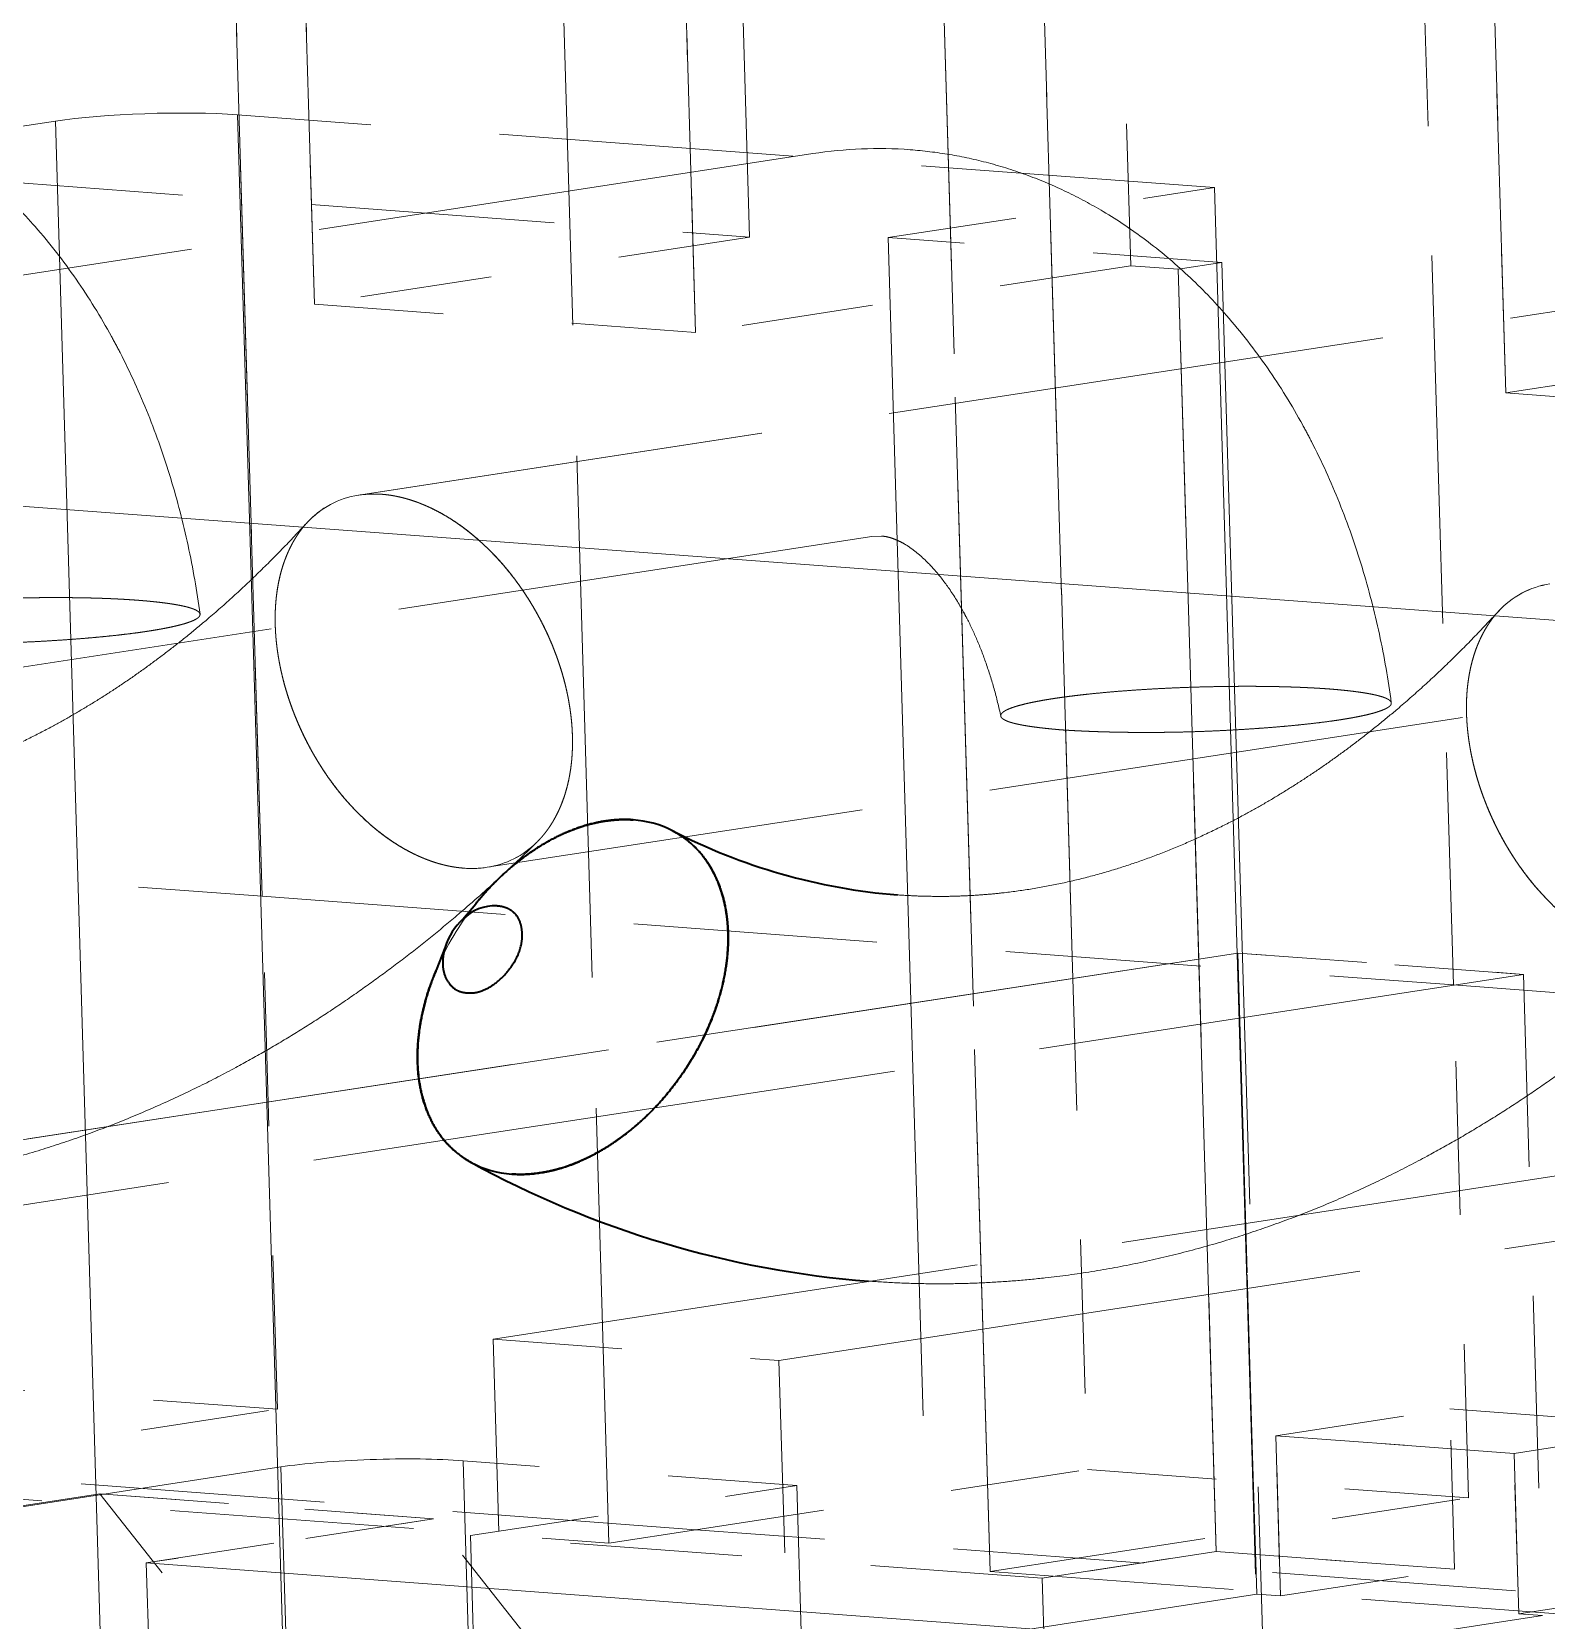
# Model space of a CAD drawing. Extents: x 23 to 417, y 3 to 294.
# Drawn here: x 355.596 to 356.769, y 112.448 to 113.678 of the extents above; entities that cross this region are included whole.
import ezdxf

# ---------------------------------------------------------------- set-up
doc = ezdxf.new("R2010")
doc.units = 0
doc.linetypes.add('DASHED', pattern=[15, 12, -3])
doc.layers.get('0').update_dxf_attribs({"lineweight": 13})

# ---------------------------------------------------------------- blocks, each defined once
blk = doc.blocks.new('BLOCK3535')
at = {"color": 7, "linetype": 'DASHED', "lineweight": 13, "ltscale": 0.038748}
for p, q in [((7.7735, -37.6222), (7.7277, -36.073)), ((7.7735, -37.6222), (7.7277, -36.073)), ((8.3182, -36.1169), (8.3641, -37.6662)), ((8.3182, -36.1169), (8.3641, -37.6662)), ((7.0537, -36.1765), (7.0996, -37.7257)), ((7.0996, -37.7257), (7.0537, -36.1765)), ((7.6902, -37.7697), (7.6443, -36.2205)), ((7.6443, -36.2205), (7.6902, -37.7697)), ((8.8992, -36.3139), (8.9451, -37.8632)), ((8.9451, -37.8632), (8.8992, -36.3139))]:
    blk.add_line(p, q, dxfattribs=at)
at = {"color": 7, "linetype": 'DASHED', "lineweight": 13, "ltscale": 0.047523}
for p, q in [((6.9624, -36.7429), (7.0186, -38.643)), ((7.0186, -38.643), (6.9624, -36.7429)), ((8.2736, -38.7364), (8.2173, -36.8363)), ((8.2173, -36.8363), (8.2736, -38.7364)), ((8.8079, -36.8803), (8.8641, -38.7804)), ((8.8079, -36.8803), (8.8641, -38.7804))]:
    blk.add_line(p, q, dxfattribs=at)
at = {"color": 7, "linetype": 'DASHED', "lineweight": 13, "ltscale": 0.067394}
for p, q in [((7.476, -36.9502), (7.5558, -39.6448)), ((7.476, -36.9502), (7.5558, -39.6448)), ((8.1463, -39.6888), (8.0665, -36.9942)), ((8.0665, -36.9942), (8.1463, -39.6888))]:
    blk.add_line(p, q, dxfattribs=at)
at = {"color": 7, "linetype": 'DASHED', "lineweight": 13, "ltscale": 0.028126}
blk.add_line((6.6983, -37.4422), (5.5863, -37.613), dxfattribs=at)
blk.add_line((6.6983, -37.4422), (5.5863, -37.613), dxfattribs=at)
at = {"color": 7, "linetype": 'DASHED', "lineweight": 13, "ltscale": 0.214853}
for p, q in [((6.6983, -37.4422), (6.9526, -46.0326)), ((6.6983, -37.4422), (6.9526, -46.0326)), ((6.9807, -37.4325), (7.2351, -46.0229)), ((6.9807, -37.4325), (7.2351, -46.0229)), ((8.7484, -46.1356), (8.494, -37.5452)), ((8.7484, -46.1356), (8.494, -37.5452))]:
    blk.add_line(p, q, dxfattribs=at)
at = {"color": 7, "linetype": 'DASHED', "lineweight": 13, "ltscale": 0.037937}
blk.add_line((8.494, -37.5452), (6.9807, -37.4325), dxfattribs=at)
blk.add_line((8.494, -37.5452), (6.9807, -37.4325), dxfattribs=at)
at = {"color": 7, "linetype": 'DASHED', "lineweight": 13, "ltscale": 0.064476}
for p, q in [((7.8718, -37.4926), (5.3227, -37.8842)), ((9.7173, -37.63), (7.1682, -38.0216))]:
    blk.add_line(p, q, dxfattribs=at)
at = {"color": 7, "linetype": 'DASHED', "lineweight": 13, "ltscale": 0.064477}
for p, q in [((7.8718, -37.4926), (5.3227, -37.8842)), ((9.7173, -37.63), (7.1681, -38.0216))]:
    blk.add_line(p, q, dxfattribs=at)
at = {"color": 7, "linetype": 'DASHED', "lineweight": 13, "ltscale": 0.03146}
for p, q in [((6.5186, -37.5288), (7.7735, -37.6222)), ((6.5186, -37.5288), (7.7735, -37.6222)), ((7.0186, -38.643), (8.2736, -38.7364)), ((7.0186, -38.643), (8.2736, -38.7364)), ((8.8641, -38.7804), (10.1191, -38.8739)), ((8.8641, -38.7804), (10.1191, -38.8739)), ((7.6905, -39.6241), (6.4356, -39.5307)), ((7.6905, -39.6241), (6.4356, -39.5307)), ((6.3008, -39.5514), (7.5558, -39.6448)), ((6.3008, -39.5514), (7.5558, -39.6448)), ((9.536, -39.7615), (8.2811, -39.6681)), ((9.536, -39.7615), (8.2811, -39.6681)), ((8.1463, -39.6888), (9.4012, -39.7822)), ((8.1463, -39.6888), (9.4012, -39.7822))]:
    blk.add_line(p, q, dxfattribs=at)
at = {"color": 7, "linetype": 'DASHED', "lineweight": 13, "ltscale": 0.012785}
for p, q in [((7.9886, -37.6228), (8.494, -37.5452)), ((7.9886, -37.6228), (8.494, -37.5452)), ((7.3413, -39.6333), (7.8468, -39.5557)), ((7.3413, -39.6333), (7.8468, -39.5557))]:
    blk.add_line(p, q, dxfattribs=at)
at = {"color": 7, "linetype": 'DASHED', "lineweight": 13, "ltscale": 0.017046}
for p, q in [((7.7735, -37.6222), (7.0996, -37.7257)), ((7.7735, -37.6222), (7.0996, -37.7257)), ((8.3641, -37.6662), (7.6902, -37.7697)), ((8.3641, -37.6662), (7.6902, -37.7697)), ((8.9451, -37.8632), (9.619, -37.7596)), ((9.619, -37.7596), (8.9451, -37.8632))]:
    blk.add_line(p, q, dxfattribs=at)
at = {"color": 7, "linetype": 'DASHED', "lineweight": 13, "ltscale": 0.012954}
for p, q in [((8.5053, -37.6613), (7.9886, -37.6228)), ((8.5053, -37.6613), (7.9886, -37.6228)), ((7.8468, -39.5557), (7.33, -39.5172)), ((7.8468, -39.5557), (7.33, -39.5172)), ((6.7672, -39.5688), (7.284, -39.6072)), ((7.284, -39.6072), (6.7672, -39.5688))]:
    blk.add_line(p, q, dxfattribs=at)
at = {"color": 7, "linetype": 'DASHED', "lineweight": 13, "ltscale": 0.182563}
blk.add_line((8.2047, -44.9222), (7.9886, -37.6228), dxfattribs=at)
blk.add_line((8.2047, -44.9222), (7.9886, -37.6228), dxfattribs=at)
at = {"color": 7, "linetype": 'DASHED', "lineweight": 13, "ltscale": 0.001851}
blk.add_line((8.3641, -37.6662), (8.4379, -37.6717), dxfattribs=at)
blk.add_line((8.3641, -37.6662), (8.4379, -37.6717), dxfattribs=at)
at = {"color": 7, "linetype": 'DASHED', "lineweight": 13, "ltscale": 0.001705}
blk.add_line((8.5053, -37.6613), (8.4379, -37.6717), dxfattribs=at)
blk.add_line((8.5053, -37.6613), (8.4379, -37.6717), dxfattribs=at)
at = {"color": 7, "linetype": 'DASHED', "lineweight": 13, "ltscale": 0.145926}
blk.add_line((8.678, -43.4958), (8.5053, -37.6613), dxfattribs=at)
blk.add_line((8.678, -43.4958), (8.5053, -37.6613), dxfattribs=at)
at = {"color": 7, "linetype": 'DASHED', "lineweight": 13, "ltscale": 0.049677}
for p, q in [((8.4379, -37.6717), (8.4967, -39.6579)), ((8.4967, -39.6579), (8.4379, -37.6717))]:
    blk.add_line(p, q, dxfattribs=at)
at = {"color": 7, "linetype": 'DASHED', "lineweight": 13, "ltscale": 0.014805}
for p, q in [((7.0996, -37.7257), (7.6902, -37.7697)), ((7.0996, -37.7257), (7.6902, -37.7697)), ((9.5356, -37.9071), (8.9451, -37.8632)), ((8.9451, -37.8632), (9.5356, -37.9071)), ((6.4281, -38.599), (7.0186, -38.643)), ((6.4281, -38.599), (7.0186, -38.643)), ((8.2736, -38.7364), (8.8641, -38.7804)), ((8.2736, -38.7364), (8.8641, -38.7804)), ((6.4516, -39.3935), (7.0422, -39.4375)), ((6.4516, -39.3935), (7.0422, -39.4375)), ((8.2971, -39.5309), (8.8877, -39.5749)), ((8.2971, -39.5309), (8.8877, -39.5749)), ((7.6905, -39.6241), (8.2811, -39.6681)), ((7.6905, -39.6241), (8.2811, -39.6681))]:
    blk.add_line(p, q, dxfattribs=at)
at = {"color": 7, "linetype": 'DASHED', "lineweight": 13}
blk.add_line((25.8232, -39.4668), (5.5966, -37.9606), dxfattribs=at)
blk.add_line((25.8232, -39.4668), (5.5966, -37.9606), dxfattribs=at)
at = {"color": 7, "linetype": 'DASHED', "lineweight": 13, "ltscale": 0.06175}
for p, q in [((7.9629, -38.0856), (5.5215, -38.4607)), ((7.9629, -38.0856), (5.5215, -38.4607)), ((9.8084, -38.2231), (7.367, -38.5981)), ((9.8084, -38.2231), (7.367, -38.5981))]:
    blk.add_line(p, q, dxfattribs=at)
at = {"color": 7, "linetype": 'DASHED', "lineweight": 13, "ltscale": 0.000377529}
blk.add_line((7.978, -38.085), (7.9629, -38.0856), dxfattribs=at)
blk.add_line((7.978, -38.085), (7.9629, -38.0856), dxfattribs=at)
at = {"color": 7, "linetype": 'DASHED', "lineweight": 13, "ltscale": 0.019871}
for p, q in [((7.0422, -39.4375), (7.0186, -38.643)), ((7.0422, -39.4375), (7.0186, -38.643)), ((8.2736, -38.7364), (8.2971, -39.5309)), ((8.2736, -38.7364), (8.2971, -39.5309)), ((8.8877, -39.5749), (8.8641, -38.7804)), ((8.8877, -39.5749), (8.8641, -38.7804))]:
    blk.add_line(p, q, dxfattribs=at)
at = {"color": 7, "lineweight": 35, "ltscale": 0.000781024}
blk.add_line((7.3296, -38.6785), (7.3497, -38.6546), dxfattribs=at)
at = {"color": 7, "lineweight": 35, "ltscale": 0.000781025}
blk.add_line((7.3296, -38.6785), (7.3497, -38.6546), dxfattribs=at)
at = {"color": 7, "lineweight": 35, "ltscale": 0.000962317}
blk.add_line((7.3022, -38.7216), (7.2882, -38.7574), dxfattribs=at)
at = {"color": 7, "lineweight": 35, "ltscale": 0.000962318}
blk.add_line((7.3022, -38.7216), (7.2882, -38.7574), dxfattribs=at)
at = {"color": 7, "linetype": 'DASHED', "lineweight": 13, "ltscale": 0.075856}
for p, q in [((5.5309, -39.1917), (8.5299, -38.7309)), ((8.5299, -38.7309), (5.5309, -39.1917)), ((5.9738, -39.2247), (8.9728, -38.7639)), ((5.9738, -39.2247), (8.9728, -38.7639)), ((10.3754, -38.8684), (7.3764, -39.3291)), ((10.3754, -38.8684), (7.3764, -39.3291)), ((7.8193, -39.3621), (10.8183, -38.9013)), ((7.8193, -39.3621), (10.8183, -38.9013)), ((5.5603, -40.1848), (8.5593, -39.724)), ((8.5593, -39.724), (5.5603, -40.1848)), ((9.0022, -39.757), (6.0032, -40.2178)), ((9.0022, -39.757), (6.0032, -40.2178))]:
    blk.add_line(p, q, dxfattribs=at)
at = {"color": 7, "linetype": 'DASHED', "lineweight": 13, "ltscale": 0.024839}
for p, q in [((8.5593, -39.724), (8.5299, -38.7309)), ((8.5299, -38.7309), (8.5593, -39.724)), ((8.9728, -38.7639), (9.0022, -39.757)), ((8.9728, -38.7639), (9.0022, -39.757)), ((7.3764, -39.3291), (7.4058, -40.3222)), ((7.3764, -39.3291), (7.4058, -40.3222)), ((7.8193, -39.3621), (7.8487, -40.3552)), ((7.8193, -39.3621), (7.8487, -40.3552))]:
    blk.add_line(p, q, dxfattribs=at)
at = {"color": 7, "linetype": 'DASHED', "lineweight": 13, "ltscale": 0.011104}
for p, q in [((8.5299, -38.7309), (8.9728, -38.7639)), ((8.9728, -38.7639), (8.5299, -38.7309)), ((7.3764, -39.3291), (7.8193, -39.3621)), ((7.3764, -39.3291), (7.8193, -39.3621))]:
    blk.add_line(p, q, dxfattribs=at)
at = {"color": 7, "linetype": 'DASHED', "lineweight": 13, "ltscale": 0.015342}
for p, q in [((6.4356, -39.5307), (7.0422, -39.4375)), ((6.4356, -39.5307), (7.0422, -39.4375)), ((7.6905, -39.6241), (8.2971, -39.5309)), ((7.6905, -39.6241), (8.2971, -39.5309)), ((8.2811, -39.6681), (8.8877, -39.5749)), ((8.2811, -39.6681), (8.8877, -39.5749))]:
    blk.add_line(p, q, dxfattribs=at)
at = {"color": 7, "linetype": 'DASHED', "lineweight": 13, "ltscale": 0.006819}
for p, q in [((8.5889, -39.4785), (8.8585, -39.4371)), ((8.5889, -39.4785), (8.8585, -39.4371)), ((8.958, -39.506), (9.2276, -39.4646)), ((8.958, -39.506), (9.2276, -39.4646)), ((8.4967, -39.6579), (8.2271, -39.6993)), ((8.2271, -39.6993), (8.4967, -39.6579)), ((8.5962, -39.7268), (8.8658, -39.6854)), ((8.5962, -39.7268), (8.8658, -39.6854)), ((9.2349, -39.7129), (8.9653, -39.7543)), ((8.9653, -39.7543), (9.2349, -39.7129))]:
    blk.add_line(p, q, dxfattribs=at)
at = {"color": 7, "linetype": 'DASHED', "lineweight": 13, "ltscale": 0.009253}
for p, q in [((8.8585, -39.4371), (9.2276, -39.4646)), ((8.8585, -39.4371), (9.2276, -39.4646)), ((8.958, -39.506), (8.5889, -39.4785)), ((8.5889, -39.4785), (8.958, -39.506)), ((8.4967, -39.6579), (8.8658, -39.6854)), ((8.8658, -39.6854), (8.4967, -39.6579))]:
    blk.add_line(p, q, dxfattribs=at)
at = {"color": 7, "linetype": 'DASHED', "lineweight": 13, "ltscale": 0.00621}
for p, q in [((8.8658, -39.6854), (8.8585, -39.4371)), ((8.8658, -39.6854), (8.8585, -39.4371)), ((8.5889, -39.4785), (8.5962, -39.7268)), ((8.5962, -39.7268), (8.5889, -39.4785)), ((8.9653, -39.7543), (8.958, -39.506)), ((8.958, -39.506), (8.9653, -39.7543))]:
    blk.add_line(p, q, dxfattribs=at)
at = {"color": 7, "linetype": 'DASHED', "lineweight": 13, "ltscale": 0.081822}
blk.add_line((7.0476, -39.5269), (3.8127, -40.0239), dxfattribs=at)
blk.add_line((7.0476, -39.5269), (3.8127, -40.0239), dxfattribs=at)
at = {"color": 7, "linetype": 'DASHED', "lineweight": 13, "ltscale": 0.158966}
for p, q in [((7.0476, -39.5269), (7.2358, -45.8828)), ((7.0476, -39.5269), (7.2358, -45.8828)), ((7.33, -39.5172), (7.5182, -45.8731)), ((7.33, -39.5172), (7.5182, -45.8731)), ((7.8468, -39.5557), (8.0349, -45.9116)), ((7.8468, -39.5557), (8.0349, -45.9116)), ((7.5295, -45.9892), (7.3413, -39.6333)), ((7.3413, -39.6333), (7.5295, -45.9892))]:
    blk.add_line(p, q, dxfattribs=at)
at = {"color": 7, "linetype": 'DASHED', "lineweight": 13, "ltscale": 0.070231}
for p, q in [((3.9906, -39.9953), (6.7672, -39.5688)), ((6.7672, -39.5688), (3.9906, -39.9953))]:
    blk.add_line(p, q, dxfattribs=at)
at = {"color": 7, "linetype": 'DASHED', "lineweight": 13, "ltscale": 0.013892}
blk.add_line((7.1119, -40.0047), (6.7672, -39.5688), dxfattribs=at)
blk.add_line((7.1119, -40.0047), (6.7672, -39.5688), dxfattribs=at)
at = {"color": 7, "linetype": 'DASHED', "lineweight": 13, "ltscale": 0.011251}
for p, q in [((7.284, -39.6072), (6.8392, -39.6756)), ((6.8392, -39.6756), (7.284, -39.6072))]:
    blk.add_line(p, q, dxfattribs=at)
at = {"color": 7, "linetype": 'DASHED', "lineweight": 13, "ltscale": 0.006804}
blk.add_line((7.4528, -39.8207), (7.284, -39.6072), dxfattribs=at)
blk.add_line((7.4528, -39.8207), (7.284, -39.6072), dxfattribs=at)
at = {"color": 7, "linetype": 'DASHED', "lineweight": 13, "ltscale": 0.022207}
blk.add_line((8.2271, -39.6993), (7.3413, -39.6333), dxfattribs=at)
blk.add_line((8.2271, -39.6993), (7.3413, -39.6333), dxfattribs=at)
at = {"color": 7, "linetype": 'DASHED', "lineweight": 13, "ltscale": 0.003409}
for p, q in [((7.5558, -39.6448), (7.6905, -39.6241)), ((7.5558, -39.6448), (7.6905, -39.6241)), ((8.2811, -39.6681), (8.1463, -39.6888)), ((8.1463, -39.6888), (8.2811, -39.6681))]:
    blk.add_line(p, q, dxfattribs=at)
at = {"color": 7, "linetype": 'DASHED', "lineweight": 13, "ltscale": 0.445995}
for p, q in [((6.8392, -39.6756), (24.6297, -41.0004)), ((24.6297, -41.0004), (6.8392, -39.6756))]:
    blk.add_line(p, q, dxfattribs=at)
at = {"color": 7, "linetype": 'DASHED', "lineweight": 13, "ltscale": 0.235966}
blk.add_line((7.1185, -49.1101), (6.8392, -39.6756), dxfattribs=at)
blk.add_line((7.1185, -49.1101), (6.8392, -39.6756), dxfattribs=at)
at = {"color": 7, "linetype": 'DASHED', "lineweight": 13, "ltscale": 0.095628}
blk.add_line((8.3403, -43.5228), (8.2271, -39.6993), dxfattribs=at)
blk.add_line((8.3403, -43.5228), (8.2271, -39.6993), dxfattribs=at)
at = {"color": 7, "linetype": 'DASHED', "lineweight": 13, "ltscale": 0.0009253}
for p, q in [((8.5593, -39.724), (8.5962, -39.7268)), ((8.5962, -39.7268), (8.5593, -39.724)), ((8.9653, -39.7543), (9.0022, -39.757)), ((9.0022, -39.757), (8.9653, -39.7543))]:
    blk.add_line(p, q, dxfattribs=at)
at = {"color": 7, "linetype": 'DASHED', "lineweight": 13}
for centre, radius, start, end in [((7.9739, -38.1629), 0.6781, 85.8858, 98.6619), ((7.9739, -38.1629), 0.6781, 85.8858, 98.6619), ((7.1879, -38.1548), 0.1346, 98.4198, 137.9863), ((7.1879, -38.1547), 0.1345, 98.4246, 137.9631), ((7.1919, -38.1803), 0.1604, 85.5945, 98.5006), ((7.1919, -38.1803), 0.1604, 85.5947, 98.497), ((9.0334, -38.2922), 0.1346, 98.4198, 137.9863), ((9.0334, -38.2922), 0.1345, 98.4246, 137.9631), ((7.3467, -38.4618), 0.1378, 278.4789, 314.9584), ((7.3467, -38.4618), 0.1378, 278.4738, 314.9122), ((7.3432, -38.4393), 0.1606, 265.6064, 278.5221), ((7.3432, -38.4393), 0.1606, 265.6062, 278.5254), ((7.6894, -38.9273), 0.4356, 141.2492, 157.0349), ((7.6893, -38.9273), 0.4356, 141.2477, 157.0358)]:
    blk.add_arc(centre, radius, start, end, dxfattribs=at)
at = {"color": 7, "lineweight": 35}
for centre, radius, start, end in [((7.5832, -38.6803), 0.156, 63.38, 86.1794), ((7.5832, -38.6803), 0.156, 63.3824, 86.1794), ((8.0757, -37.7263), 0.9175, 242.5755, 265.437), ((8.0757, -37.7263), 0.9175, 242.5751, 265.437), ((7.3795, -38.7278), 0.07, 87.5192, 135.3247), ((7.3795, -38.7278), 0.07, 87.5192, 135.3247), ((7.3973, -38.7517), 0.0997, 132.7312, 162.4581), ((7.3973, -38.7517), 0.0997, 132.7312, 162.4581), ((8.0771, -37.7205), 1.5234, 241.1411, 265.5217), ((8.0771, -37.7205), 1.5234, 241.1411, 265.5217), ((7.4155, -38.9186), 0.155, 241.934, 266.2576), ((7.4155, -38.9186), 0.155, 241.9338, 266.2575)]:
    blk.add_arc(centre, radius, start, end, dxfattribs=at)
at = {"color": 7, "linetype": 'DASHED', "lineweight": 13}
for centre, major_axis, start_param, end_param in [((6.8459, -37.4532), (-0.1999, -0.0059), 3.969099, 5.539895), ((6.8459, -37.4532), (-0.1999, -0.0059), 3.969099, 5.539895), ((7.1952, -39.5379), (0.1999, 0.0059), 0.827506, 2.398303), ((7.1952, -39.5379), (0.1999, 0.0059), 0.827506, 2.398303)]:
    blk.add_ellipse(centre, major_axis=major_axis, ratio=0.113477, start_param=start_param, end_param=end_param, dxfattribs=at)
for points, degree, knots in [([(6.9224, -38.206), (6.9176, -38.1703), (6.9053, -38.0996), (6.8786, -37.9959), (6.8436, -37.8959), (6.8106, -37.8233), (6.7734, -37.7535), (6.7322, -37.6864), (6.6721, -37.6089), (6.6083, -37.5428), (6.5442, -37.489), (6.4807, -37.4464), (6.4196, -37.4135), (6.3601, -37.3882), (6.2994, -37.3689), (6.2383, -37.3557), (6.1975, -37.3507), (6.1771, -37.3492)], 3, [0, 0, 0, 0, 0.108083, 0.215108, 0.320937, 0.425518, 0.453925, 0.558139, 0.661284, 0.747466, 0.833187, 0.911825, 0.976531, 1.041097, 1.105605, 1.167116, 1.228612, 1.228612, 1.228612, 1.228612]), ([(6.9224, -38.206), (6.9176, -38.1703), (6.9053, -38.0996), (6.8786, -37.9959), (6.8436, -37.8959), (6.8106, -37.8233), (6.7734, -37.7535), (6.7322, -37.6864), (6.6721, -37.6089), (6.6083, -37.5428), (6.5442, -37.489), (6.4807, -37.4464), (6.4196, -37.4135), (6.3601, -37.3882), (6.2994, -37.3689), (6.2383, -37.3557), (6.1975, -37.3507), (6.1771, -37.3492)], 3, [0, 0, 0, 0, 0.108083, 0.215108, 0.320937, 0.425518, 0.453925, 0.558139, 0.661284, 0.747466, 0.833187, 0.911825, 0.976531, 1.041097, 1.105605, 1.167116, 1.228612, 1.228612, 1.228612, 1.228612]), ([(8.7678, -38.3434), (8.7631, -38.3077), (8.7508, -38.237), (8.7241, -38.1333), (8.6891, -38.0333), (8.6561, -37.9607), (8.6189, -37.8909), (8.5777, -37.8238), (8.5176, -37.7464), (8.4538, -37.6803), (8.3897, -37.6264), (8.3262, -37.5838), (8.2651, -37.5509), (8.2056, -37.5256), (8.1449, -37.5064), (8.0838, -37.4931), (8.043, -37.4882), (8.0226, -37.4866)], 3, [0, 0, 0, 0, 0.108083, 0.215108, 0.320937, 0.425518, 0.453925, 0.558139, 0.661284, 0.747466, 0.833187, 0.911825, 0.976531, 1.041097, 1.105605, 1.167116, 1.228612, 1.228612, 1.228612, 1.228612]), ([(8.7678, -38.3434), (8.7631, -38.3077), (8.7508, -38.237), (8.7241, -38.1333), (8.6891, -38.0333), (8.6561, -37.9607), (8.6189, -37.8909), (8.5777, -37.8238), (8.5176, -37.7464), (8.4538, -37.6803), (8.3897, -37.6264), (8.3262, -37.5838), (8.2651, -37.5509), (8.2056, -37.5256), (8.1449, -37.5064), (8.0838, -37.4931), (8.043, -37.4882), (8.0226, -37.4866)], 3, [0, 0, 0, 0, 0.108083, 0.215108, 0.320937, 0.425518, 0.453925, 0.558139, 0.661284, 0.747466, 0.833187, 0.911825, 0.976531, 1.041097, 1.105605, 1.167116, 1.228612, 1.228612, 1.228612, 1.228612]), ([(7.4907, -38.3261), (7.4786, -38.2706), (7.4564, -38.2163), (7.4264, -38.1651), (7.3653, -38.0919), (7.292, -38.0444), (7.2624, -38.0307), (7.2328, -38.0225), (7.2042, -38.0203)], 5, [0, 0, 0, 0, 0, 0, 0.4984688, 0.4984688, 0.4984688, 0.8134123, 0.8134123, 0.8134123, 0.8134123, 0.8134123, 0.8134123]), ([(7.2042, -38.0203), (7.2326, -38.0225), (7.262, -38.0306), (7.2915, -38.0441), (7.3653, -38.0917), (7.4266, -38.1653), (7.4566, -38.2167), (7.4786, -38.2708), (7.4907, -38.3261)], 5, [0, 0, 0, 0, 0, 0, 0.3128628, 0.3128628, 0.3128628, 0.8094735, 0.8094735, 0.8094735, 0.8094735, 0.8094735, 0.8094735]), ([(7.0877, -38.0648), (7.0751, -38.0785), (7.0498, -38.1053), (7.0111, -38.144), (6.9719, -38.1808), (6.9356, -38.2126), (6.9026, -38.2399), (6.873, -38.2632), (6.8433, -38.2854), (6.8135, -38.3065), (6.7836, -38.3265), (6.7536, -38.3454), (6.7236, -38.3632), (6.6913, -38.3812), (6.6555, -38.3997), (6.6162, -38.4182), (6.5758, -38.4353), (6.5355, -38.4505), (6.494, -38.4643), (6.4513, -38.4764), (6.4074, -38.4867), (6.3638, -38.4947), (6.3256, -38.4999), (6.2929, -38.503), (6.2657, -38.5048), (6.2385, -38.5057), (6.2114, -38.5058), (6.1843, -38.5051), (6.1663, -38.504), (6.1573, -38.5033)], 3, [0, 0, 0, 0, 0.055793, 0.110559, 0.164292, 0.216987, 0.25518, 0.292811, 0.329887, 0.366413, 0.402396, 0.437845, 0.472768, 0.507174, 0.548775, 0.593495, 0.637373, 0.680464, 0.722809, 0.768535, 0.81352, 0.857868, 0.901678, 0.929077, 0.956372, 0.983521, 1.010606, 1.037698, 1.064769, 1.064769, 1.064769, 1.064769]), ([(7.0877, -38.0648), (7.0751, -38.0785), (7.0498, -38.1053), (7.0111, -38.144), (6.9719, -38.1808), (6.9356, -38.2126), (6.9026, -38.2399), (6.873, -38.2632), (6.8433, -38.2854), (6.8135, -38.3065), (6.7836, -38.3265), (6.7536, -38.3454), (6.7236, -38.3632), (6.6913, -38.3812), (6.6555, -38.3997), (6.6162, -38.4182), (6.5758, -38.4353), (6.5355, -38.4505), (6.494, -38.4643), (6.4513, -38.4764), (6.4074, -38.4867), (6.3638, -38.4947), (6.3256, -38.4999), (6.2929, -38.503), (6.2657, -38.5048), (6.2385, -38.5057), (6.2114, -38.5058), (6.1843, -38.5051), (6.1663, -38.504), (6.1573, -38.5033)], 3, [0, 0, 0, 0, 0.055793, 0.110559, 0.164292, 0.216987, 0.25518, 0.292811, 0.329887, 0.366413, 0.402396, 0.437845, 0.472768, 0.507174, 0.548775, 0.593495, 0.637373, 0.680464, 0.722809, 0.768535, 0.81352, 0.857868, 0.901678, 0.929077, 0.956372, 0.983521, 1.010606, 1.037698, 1.064769, 1.064769, 1.064769, 1.064769]), ([(7.0478, -38.2931), (7.0395, -38.2552), (7.0358, -38.2176), (7.0371, -38.1812), (7.0464, -38.1336), (7.0661, -38.0939), (7.0726, -38.0832), (7.0799, -38.0734), (7.0879, -38.0646)], 5, [0, 0, 0, 0, 0, 0, 0.340931, 0.340931, 0.340931, 0.4777457, 0.4777457, 0.4777457, 0.4777457, 0.4777457, 0.4777457]), ([(7.0879, -38.0647), (7.0713, -38.0829), (7.0579, -38.1051), (7.0483, -38.1306), (7.0382, -38.1773), (7.0381, -38.2281), (7.0398, -38.2496), (7.043, -38.2713), (7.0478, -38.2931)], 5, [0, 0, 0, 0, 0, 0, 0.279246, 0.279246, 0.279246, 0.475259, 0.475259, 0.475259, 0.475259, 0.475259, 0.475259]), ([(8.1629, -38.3641), (8.1599, -38.3498), (8.1531, -38.3222), (8.1407, -38.2827), (8.1267, -38.2464), (8.1144, -38.22), (8.1002, -38.1934), (8.0845, -38.1677), (8.0635, -38.1404), (8.0446, -38.1206), (8.0289, -38.1073), (8.0159, -38.0984), (8.0056, -38.0928), (7.9974, -38.0893), (7.9903, -38.087), (7.9839, -38.0856), (7.9799, -38.0851), (7.978, -38.085)], 3, [0, 0, 0, 0, 0.0437103, 0.0852094, 0.124171, 0.1602813, 0.1726549, 0.2146268, 0.2504246, 0.2756991, 0.2965469, 0.3121968, 0.3227525, 0.3315748, 0.3390157, 0.3452501, 0.3510523, 0.3510523, 0.3510523, 0.3510523]), ([(8.1629, -38.3641), (8.1599, -38.3498), (8.1531, -38.3222), (8.1407, -38.2827), (8.1267, -38.2464), (8.1144, -38.22), (8.1002, -38.1934), (8.0845, -38.1677), (8.0635, -38.1404), (8.0446, -38.1206), (8.0289, -38.1073), (8.0159, -38.0984), (8.0056, -38.0928), (7.9974, -38.0893), (7.9903, -38.087), (7.9839, -38.0856), (7.9799, -38.0851), (7.978, -38.085)], 3, [0, 0, 0, 0, 0.0437103, 0.0852094, 0.124171, 0.1602813, 0.1726549, 0.2146268, 0.2504246, 0.2756991, 0.2965469, 0.3121968, 0.3227525, 0.3315748, 0.3390157, 0.3452501, 0.3510523, 0.3510523, 0.3510523, 0.3510523]), ([(6.3174, -38.2266), (6.3166, -38.2229), (6.3203, -38.219), (6.3284, -38.215), (6.3696, -38.2018), (6.4488, -38.1912), (6.5143, -38.1855), (6.6204, -38.1802), (6.7239, -38.18), (6.7606, -38.1806), (6.795, -38.1821), (6.8254, -38.1844)], 5, [0, 0, 0, 0, 0, 0, 0.233655, 0.233655, 0.233655, 0.812289, 0.812289, 0.812289, 1.14413, 1.14413, 1.14413, 1.14413, 1.14413, 1.14413]), ([(6.3174, -38.2266), (6.3166, -38.2229), (6.3203, -38.219), (6.3284, -38.215), (6.3696, -38.2018), (6.4488, -38.1912), (6.5143, -38.1855), (6.6204, -38.1802), (6.7239, -38.18), (6.7606, -38.1806), (6.795, -38.1821), (6.8254, -38.1844)], 5, [0, 0, 0, 0, 0, 0, 0.233655, 0.233655, 0.233655, 0.812289, 0.812289, 0.812289, 1.14413, 1.14413, 1.14413, 1.14413, 1.14413, 1.14413]), ([(6.8254, -38.1844), (6.8527, -38.1865), (6.8767, -38.1892), (6.8968, -38.1924), (6.914, -38.1973), (6.9208, -38.2028), (6.9217, -38.2039), (6.9222, -38.2049), (6.9224, -38.206)], 5, [0, 0, 0, 0, 0, 0, 0.2965096, 0.2965096, 0.2965096, 0.3641329, 0.3641329, 0.3641329, 0.3641329, 0.3641329, 0.3641329]), ([(6.8254, -38.1844), (6.8527, -38.1865), (6.8767, -38.1892), (6.8968, -38.1924), (6.914, -38.1973), (6.9208, -38.2028), (6.9217, -38.2039), (6.9222, -38.2049), (6.9224, -38.206)], 5, [0, 0, 0, 0, 0, 0, 0.2965096, 0.2965096, 0.2965096, 0.3641329, 0.3641329, 0.3641329, 0.3641329, 0.3641329, 0.3641329]), ([(6.9224, -38.206), (6.9228, -38.2097), (6.919, -38.2136), (6.9104, -38.2175), (6.8746, -38.2284), (6.8118, -38.2377), (6.7631, -38.2425), (6.6628, -38.2501), (6.5562, -38.2526), (6.5024, -38.2523), (6.4539, -38.2505), (6.4124, -38.2478)], 5, [0, 0, 0, 0, 0, 0, 0.23131, 0.23131, 0.23131, 0.683573, 0.683573, 0.683573, 1.136202, 1.136202, 1.136202, 1.136202, 1.136202, 1.136202]), ([(6.9224, -38.206), (6.9228, -38.2097), (6.919, -38.2136), (6.9104, -38.2175), (6.8746, -38.2284), (6.8118, -38.2377), (6.7631, -38.2425), (6.6628, -38.2501), (6.5562, -38.2526), (6.5024, -38.2523), (6.4539, -38.2505), (6.4124, -38.2478)], 5, [0, 0, 0, 0, 0, 0, 0.23131, 0.23131, 0.23131, 0.683573, 0.683573, 0.683573, 1.136202, 1.136202, 1.136202, 1.136202, 1.136202, 1.136202]), ([(8.9332, -38.2022), (8.9206, -38.2159), (8.8953, -38.2428), (8.8566, -38.2815), (8.8173, -38.3182), (8.7811, -38.35), (8.7481, -38.3773), (8.7185, -38.4006), (8.6888, -38.4228), (8.659, -38.4439), (8.6291, -38.4639), (8.5991, -38.4828), (8.5691, -38.5007), (8.5368, -38.5187), (8.501, -38.5371), (8.4617, -38.5556), (8.4213, -38.5728), (8.381, -38.588), (8.3394, -38.6017), (8.2968, -38.6138), (8.2529, -38.6241), (8.2092, -38.6321), (8.1711, -38.6373), (8.1384, -38.6405), (8.1111, -38.6422), (8.084, -38.6432), (8.0569, -38.6432), (8.0298, -38.6425), (8.0118, -38.6414), (8.0028, -38.6408)], 3, [0, 0, 0, 0, 0.055793, 0.110559, 0.164292, 0.216987, 0.25518, 0.292811, 0.329887, 0.366413, 0.402396, 0.437845, 0.472768, 0.507174, 0.548775, 0.593495, 0.637373, 0.680464, 0.722809, 0.768535, 0.81352, 0.857868, 0.901678, 0.929077, 0.956372, 0.983521, 1.010606, 1.037698, 1.064769, 1.064769, 1.064769, 1.064769]), ([(8.9332, -38.2022), (8.9206, -38.2159), (8.8953, -38.2428), (8.8566, -38.2815), (8.8173, -38.3182), (8.7811, -38.35), (8.7481, -38.3773), (8.7185, -38.4006), (8.6888, -38.4228), (8.659, -38.4439), (8.6291, -38.4639), (8.5991, -38.4828), (8.5691, -38.5007), (8.5368, -38.5187), (8.501, -38.5371), (8.4617, -38.5556), (8.4213, -38.5728), (8.381, -38.588), (8.3394, -38.6017), (8.2968, -38.6138), (8.2529, -38.6241), (8.2092, -38.6321), (8.1711, -38.6373), (8.1384, -38.6405), (8.1111, -38.6422), (8.084, -38.6432), (8.0569, -38.6432), (8.0298, -38.6425), (8.0118, -38.6414), (8.0028, -38.6408)], 3, [0, 0, 0, 0, 0.055793, 0.110559, 0.164292, 0.216987, 0.25518, 0.292811, 0.329887, 0.366413, 0.402396, 0.437845, 0.472768, 0.507174, 0.548775, 0.593495, 0.637373, 0.680464, 0.722809, 0.768535, 0.81352, 0.857868, 0.901678, 0.929077, 0.956372, 0.983521, 1.010606, 1.037698, 1.064769, 1.064769, 1.064769, 1.064769]), ([(8.9334, -38.2021), (8.9168, -38.2203), (8.9034, -38.2426), (8.8938, -38.268), (8.8836, -38.3148), (8.8836, -38.3655), (8.8853, -38.3871), (8.8885, -38.4087), (8.8933, -38.4306)], 5, [0, 0, 0, 0, 0, 0, 0.279246, 0.279246, 0.279246, 0.475259, 0.475259, 0.475259, 0.475259, 0.475259, 0.475259]), ([(8.8933, -38.4306), (8.885, -38.3926), (8.8813, -38.3551), (8.8826, -38.3186), (8.8919, -38.2711), (8.9116, -38.2313), (8.9181, -38.2206), (8.9254, -38.2109), (8.9334, -38.2021)], 5, [0, 0, 0, 0, 0, 0, 0.340931, 0.340931, 0.340931, 0.4777457, 0.4777457, 0.4777457, 0.4777457, 0.4777457, 0.4777457]), ([(7.0478, -38.2931), (7.0599, -38.3484), (7.0816, -38.4027), (7.111, -38.4541), (7.171, -38.5277), (7.2436, -38.5754), (7.2728, -38.589), (7.3023, -38.5973), (7.3309, -38.5994)], 5, [0, 0, 0, 0, 0, 0, 0.4973795, 0.4973795, 0.4973795, 0.8113801, 0.8113801, 0.8113801, 0.8113801, 0.8113801, 0.8113801]), ([(7.3309, -38.5994), (7.3024, -38.5973), (7.2732, -38.5891), (7.244, -38.5756), (7.1711, -38.5278), (7.1108, -38.4539), (7.0814, -38.4023), (7.0598, -38.3483), (7.0478, -38.2931)], 5, [0, 0, 0, 0, 0, 0, 0.3122339, 0.3122339, 0.3122339, 0.807877, 0.807877, 0.807877, 0.807877, 0.807877, 0.807877]), ([(7.444, -38.5594), (7.4621, -38.5415), (7.477, -38.5191), (7.4878, -38.4932), (7.4996, -38.4453), (7.5003, -38.3931), (7.4988, -38.3709), (7.4956, -38.3485), (7.4907, -38.3261)], 5, [0, 0, 0, 0, 0, 0, 0.2877513, 0.2877513, 0.2877513, 0.4894529, 0.4894529, 0.4894529, 0.4894529, 0.4894529, 0.4894529]), ([(7.4907, -38.3261), (7.4992, -38.3651), (7.5027, -38.4037), (7.5008, -38.4412), (7.4899, -38.49), (7.4681, -38.5302), (7.4609, -38.5409), (7.4529, -38.5507), (7.4441, -38.5593)], 5, [0, 0, 0, 0, 0, 0, 0.3505769, 0.3505769, 0.3505769, 0.4913722, 0.4913722, 0.4913722, 0.4913722, 0.4913722, 0.4913722]), ([(8.1629, -38.3641), (8.1621, -38.3603), (8.1658, -38.3564), (8.1739, -38.3524), (8.215, -38.3392), (8.2943, -38.3286), (8.3598, -38.3229), (8.4659, -38.3177), (8.5694, -38.3174), (8.6061, -38.3181), (8.6404, -38.3196), (8.6709, -38.3218)], 5, [0, 0, 0, 0, 0, 0, 0.233655, 0.233655, 0.233655, 0.812289, 0.812289, 0.812289, 1.14413, 1.14413, 1.14413, 1.14413, 1.14413, 1.14413]), ([(8.1629, -38.3641), (8.1621, -38.3603), (8.1658, -38.3564), (8.1739, -38.3524), (8.215, -38.3392), (8.2943, -38.3286), (8.3598, -38.3229), (8.4659, -38.3177), (8.5694, -38.3174), (8.6061, -38.3181), (8.6404, -38.3196), (8.6709, -38.3218)], 5, [0, 0, 0, 0, 0, 0, 0.233655, 0.233655, 0.233655, 0.812289, 0.812289, 0.812289, 1.14413, 1.14413, 1.14413, 1.14413, 1.14413, 1.14413]), ([(8.6709, -38.3218), (8.6982, -38.3239), (8.7222, -38.3266), (8.7423, -38.3299), (8.7595, -38.3347), (8.7663, -38.3402), (8.7672, -38.3413), (8.7677, -38.3424), (8.7678, -38.3434)], 5, [0, 0, 0, 0, 0, 0, 0.2965096, 0.2965096, 0.2965096, 0.3641329, 0.3641329, 0.3641329, 0.3641329, 0.3641329, 0.3641329]), ([(8.6709, -38.3218), (8.6982, -38.3239), (8.7222, -38.3266), (8.7423, -38.3299), (8.7595, -38.3347), (8.7663, -38.3402), (8.7672, -38.3413), (8.7677, -38.3424), (8.7678, -38.3434)], 5, [0, 0, 0, 0, 0, 0, 0.2965096, 0.2965096, 0.2965096, 0.3641329, 0.3641329, 0.3641329, 0.3641329, 0.3641329, 0.3641329]), ([(8.7678, -38.3434), (8.7683, -38.3471), (8.7645, -38.351), (8.7559, -38.3549), (8.7201, -38.3659), (8.6573, -38.3751), (8.6086, -38.3799), (8.5083, -38.3875), (8.4017, -38.3901), (8.3479, -38.3897), (8.2993, -38.388), (8.2579, -38.3853)], 5, [0, 0, 0, 0, 0, 0, 0.23131, 0.23131, 0.23131, 0.683573, 0.683573, 0.683573, 1.136202, 1.136202, 1.136202, 1.136202, 1.136202, 1.136202]), ([(8.7678, -38.3434), (8.7683, -38.3471), (8.7645, -38.351), (8.7559, -38.3549), (8.7201, -38.3659), (8.6573, -38.3751), (8.6086, -38.3799), (8.5083, -38.3875), (8.4017, -38.3901), (8.3479, -38.3897), (8.2993, -38.388), (8.2579, -38.3853)], 5, [0, 0, 0, 0, 0, 0, 0.23131, 0.23131, 0.23131, 0.683573, 0.683573, 0.683573, 1.136202, 1.136202, 1.136202, 1.136202, 1.136202, 1.136202]), ([(8.2579, -38.3853), (8.2317, -38.3831), (8.2085, -38.3805), (8.1885, -38.3774), (8.1716, -38.3726), (8.1647, -38.3672), (8.1637, -38.3662), (8.1632, -38.3651), (8.1629, -38.3641)], 5, [0, 0, 0, 0, 0, 0, 0.2868962, 0.2868962, 0.2868962, 0.3523832, 0.3523832, 0.3523832, 0.3523832, 0.3523832, 0.3523832]), ([(8.2579, -38.3853), (8.2317, -38.3831), (8.2085, -38.3805), (8.1885, -38.3774), (8.1716, -38.3726), (8.1647, -38.3672), (8.1637, -38.3662), (8.1632, -38.3651), (8.1629, -38.3641)], 5, [0, 0, 0, 0, 0, 0, 0.2868962, 0.2868962, 0.2868962, 0.3523832, 0.3523832, 0.3523832, 0.3523832, 0.3523832, 0.3523832]), ([(8.8933, -38.4306), (8.9054, -38.4859), (8.9271, -38.5401), (8.9565, -38.5915), (9.0165, -38.6651), (9.0891, -38.7128), (9.1183, -38.7265), (9.1478, -38.7347), (9.1764, -38.7369)], 5, [0, 0, 0, 0, 0, 0, 0.4973795, 0.4973795, 0.4973795, 0.8113801, 0.8113801, 0.8113801, 0.8113801, 0.8113801, 0.8113801]), ([(9.1764, -38.7369), (9.1479, -38.7347), (9.1187, -38.7266), (9.0895, -38.713), (9.0166, -38.6652), (8.9563, -38.5913), (8.9269, -38.5398), (8.9053, -38.4857), (8.8933, -38.4306)], 5, [0, 0, 0, 0, 0, 0, 0.3122339, 0.3122339, 0.3122339, 0.807877, 0.807877, 0.807877, 0.807877, 0.807877, 0.807877]), ([(7.4442, -38.5593), (7.4241, -38.5791), (7.3834, -38.6178), (7.3281, -38.6666), (7.2795, -38.7069), (7.2381, -38.7395), (7.1961, -38.7708), (7.1535, -38.8009), (7.1104, -38.8298), (7.0668, -38.8573), (7.0226, -38.8835), (6.9746, -38.9103), (6.9207, -38.9381), (6.8609, -38.9662), (6.7986, -38.9926), (6.7355, -39.0164), (6.6697, -39.0382), (6.6012, -39.0576), (6.5301, -39.0742), (6.4585, -39.0874), (6.3953, -39.096), (6.3409, -39.1012), (6.2953, -39.1042), (6.2497, -39.1057), (6.204, -39.1059), (6.1584, -39.1046), (6.1279, -39.1028), (6.1127, -39.1017)], 3, [0, 0, 0, 0, 0.084545, 0.16834, 0.2213, 0.273974, 0.326366, 0.378484, 0.430336, 0.481932, 0.53328, 0.584394, 0.646912, 0.714969, 0.782676, 0.850054, 0.917146, 0.990448, 1.063479, 1.13627, 1.208864, 1.254606, 1.300264, 1.345904, 1.391493, 1.437233, 1.482955, 1.482955, 1.482955, 1.482955]), ([(7.4442, -38.5593), (7.4241, -38.5791), (7.3834, -38.6178), (7.3281, -38.6666), (7.2795, -38.7069), (7.2381, -38.7395), (7.1961, -38.7708), (7.1535, -38.8009), (7.1104, -38.8298), (7.0668, -38.8573), (7.0226, -38.8835), (6.9746, -38.9103), (6.9207, -38.9381), (6.8609, -38.9662), (6.7986, -38.9926), (6.7355, -39.0164), (6.6697, -39.0382), (6.6012, -39.0576), (6.5301, -39.0742), (6.4585, -39.0874), (6.3953, -39.096), (6.3409, -39.1012), (6.2953, -39.1042), (6.2497, -39.1057), (6.204, -39.1059), (6.1584, -39.1046), (6.1279, -39.1028), (6.1127, -39.1017)], 3, [0, 0, 0, 0, 0.084545, 0.168341, 0.221301, 0.273975, 0.326367, 0.378484, 0.430336, 0.481932, 0.53328, 0.584394, 0.646912, 0.714969, 0.782676, 0.850055, 0.917147, 0.990448, 1.063479, 1.13627, 1.208864, 1.254606, 1.300264, 1.345904, 1.391494, 1.437233, 1.482956, 1.482956, 1.482956, 1.482956]), ([(9.2897, -38.6967), (9.2696, -38.7165), (9.2289, -38.7552), (9.1736, -38.804), (9.125, -38.8443), (9.0836, -38.8769), (9.0416, -38.9082), (8.999, -38.9383), (8.9559, -38.9672), (8.9123, -38.9947), (8.8681, -39.0209), (8.8201, -39.0477), (8.7662, -39.0755), (8.7064, -39.1036), (8.6441, -39.1301), (8.581, -39.1538), (8.5152, -39.1756), (8.4467, -39.195), (8.3756, -39.2116), (8.304, -39.2249), (8.2408, -39.2334), (8.1864, -39.2386), (8.1408, -39.2416), (8.0952, -39.2432), (8.0495, -39.2433), (8.0038, -39.242), (7.9734, -39.2402), (7.9582, -39.2391)], 3, [0, 0, 0, 0, 0.084545, 0.16834, 0.2213, 0.273974, 0.326366, 0.378484, 0.430336, 0.481932, 0.53328, 0.584394, 0.646912, 0.714969, 0.782676, 0.850054, 0.917146, 0.990448, 1.063479, 1.13627, 1.208864, 1.254606, 1.300264, 1.345904, 1.391493, 1.437233, 1.482955, 1.482955, 1.482955, 1.482955]), ([(9.2897, -38.6967), (9.2696, -38.7165), (9.2289, -38.7552), (9.1736, -38.804), (9.125, -38.8443), (9.0836, -38.8769), (9.0416, -38.9082), (8.999, -38.9383), (8.9559, -38.9672), (8.9123, -38.9947), (8.8681, -39.0209), (8.8201, -39.0477), (8.7662, -39.0755), (8.7064, -39.1036), (8.6441, -39.1301), (8.581, -39.1538), (8.5152, -39.1756), (8.4467, -39.195), (8.3756, -39.2116), (8.304, -39.2249), (8.2408, -39.2334), (8.1864, -39.2386), (8.1408, -39.2416), (8.0952, -39.2432), (8.0495, -39.2433), (8.0038, -39.242), (7.9734, -39.2402), (7.9582, -39.2391)], 3, [0, 0, 0, 0, 0.084545, 0.168341, 0.221301, 0.273975, 0.326367, 0.378484, 0.430336, 0.481932, 0.53328, 0.584394, 0.646912, 0.714969, 0.782676, 0.850055, 0.917147, 0.990448, 1.063479, 1.13627, 1.208864, 1.254606, 1.300264, 1.345904, 1.391494, 1.437233, 1.482956, 1.482956, 1.482956, 1.482956])]:
    blk.add_open_spline(points, degree=degree, knots=knots, dxfattribs=at)
at = {"color": 7, "lineweight": 35}
for points, knots in [([(7.5936, -38.5246), (7.564, -38.5224), (7.533, -38.5264), (7.5015, -38.5361), (7.4491, -38.5615), (7.4014, -38.599), (7.3828, -38.6163), (7.3655, -38.6348), (7.3496, -38.6546)], [0, 0, 0, 0, 0, 0, 0.3132313, 0.3132313, 0.3132313, 0.532288, 0.532288, 0.532288, 0.532288, 0.532288, 0.532288]), ([(7.3496, -38.6546), (7.3771, -38.6203), (7.4087, -38.5898), (7.444, -38.5638), (7.4965, -38.5369), (7.5492, -38.5258), (7.5644, -38.5239), (7.5792, -38.5235), (7.5936, -38.5246)], [0, 0, 0, 0, 0, 0, 0.379391, 0.379391, 0.379391, 0.532369, 0.532369, 0.532369, 0.532369, 0.532369, 0.532369]), ([(7.4054, -39.0733), (7.4442, -39.0762), (7.4858, -39.0685), (7.5273, -39.0511), (7.5941, -39.0081), (7.6501, -38.9472), (7.6708, -38.9197), (7.7065, -38.8611), (7.7292, -38.7984), (7.7372, -38.7661), (7.7447, -38.7033), (7.7357, -38.6456), (7.7271, -38.619), (7.7084, -38.585), (7.6818, -38.5592), (7.6728, -38.5521), (7.6632, -38.546), (7.6531, -38.5408)], [0, 0, 0, 0, 0, 0, 0.422727, 0.422727, 0.422727, 0.719841, 0.719841, 0.719841, 1.013687, 1.013687, 1.013687, 1.296878, 1.296878, 1.296878, 1.423486, 1.423486, 1.423486, 1.423486, 1.423486, 1.423486]), ([(7.6531, -38.5408), (7.6676, -38.5482), (7.681, -38.5576), (7.6931, -38.569), (7.7196, -38.602), (7.7353, -38.6439), (7.7407, -38.6718), (7.7434, -38.7314), (7.7307, -38.7934), (7.7204, -38.8248), (7.6866, -38.9014), (7.6338, -38.9699), (7.5965, -39.0055), (7.5348, -39.0478), (7.4701, -39.0689), (7.4478, -39.0734), (7.4262, -39.0749), (7.4054, -39.0733)], [0, 0, 0, 0, 0, 0, 0.1812, 0.1812, 0.1812, 0.4595, 0.4595, 0.4595, 0.750493, 0.750493, 0.750493, 1.193354, 1.193354, 1.193354, 1.419888, 1.419888, 1.419888, 1.419888, 1.419888, 1.419888]), ([(7.3363, -38.7925), (7.3434, -38.7933), (7.3511, -38.7926), (7.3582, -38.7904), (7.3747, -38.7828), (7.3899, -38.7703), (7.3972, -38.7626), (7.4136, -38.7412), (7.4226, -38.7166), (7.4232, -38.7026), (7.4198, -38.6796), (7.4091, -38.667), (7.4025, -38.6629), (7.395, -38.6599), (7.3871, -38.6585), (7.3856, -38.6583), (7.384, -38.6581), (7.3825, -38.658)], [0, 0, 0, 0, 0, 0, 0.1130497, 0.1130497, 0.1130497, 0.2517692, 0.2517692, 0.2517692, 0.4566181, 0.4566181, 0.4566181, 0.6317499, 0.6317499, 0.6317499, 0.6717742, 0.6717742, 0.6717742, 0.6717742, 0.6717742, 0.6717742]), ([(7.3363, -38.7925), (7.3434, -38.7933), (7.3511, -38.7926), (7.3582, -38.7904), (7.3747, -38.7828), (7.3899, -38.7703), (7.3972, -38.7626), (7.4136, -38.7412), (7.4226, -38.7166), (7.4232, -38.7026), (7.4198, -38.6796), (7.4091, -38.667), (7.4025, -38.6629), (7.395, -38.6599), (7.3871, -38.6585), (7.3856, -38.6583), (7.384, -38.6581), (7.3825, -38.658)], [0, 0, 0, 0, 0, 0, 0.1130497, 0.1130497, 0.1130497, 0.2517692, 0.2517692, 0.2517692, 0.4566181, 0.4566181, 0.4566181, 0.6317499, 0.6317499, 0.6317499, 0.6717742, 0.6717742, 0.6717742, 0.6717742, 0.6717742, 0.6717742]), ([(7.3022, -38.7217), (7.2985, -38.7337), (7.2968, -38.7462), (7.2976, -38.7578), (7.304, -38.7756), (7.3167, -38.7872), (7.3224, -38.7904), (7.3291, -38.7922), (7.3363, -38.7925)], [0, 0, 0, 0, 0, 0, 0.1745112, 0.1745112, 0.1745112, 0.2888135, 0.2888135, 0.2888135, 0.2888135, 0.2888135, 0.2888135]), ([(7.3022, -38.7217), (7.2985, -38.7337), (7.2968, -38.7462), (7.2976, -38.7578), (7.304, -38.7756), (7.3167, -38.7872), (7.3224, -38.7904), (7.3291, -38.7922), (7.3363, -38.7925)], [0, 0, 0, 0, 0, 0, 0.1745112, 0.1745112, 0.1745112, 0.2888135, 0.2888135, 0.2888135, 0.2888135, 0.2888135, 0.2888135]), ([(7.2883, -38.7574), (7.276, -38.7865), (7.2668, -38.8162), (7.2606, -38.8465), (7.2553, -38.9119), (7.2682, -38.9705), (7.2807, -38.9991), (7.3019, -39.0272), (7.3292, -39.0473), (7.3335, -39.0502), (7.338, -39.0529), (7.3426, -39.0554)], [0, 0, 0, 0, 0, 0, 0.2784252, 0.2784252, 0.2784252, 0.6095361, 0.6095361, 0.6095361, 0.6699216, 0.6699216, 0.6699216, 0.6699216, 0.6699216, 0.6699216]), ([(7.3426, -39.0554), (7.3228, -39.0446), (7.3053, -39.0301), (7.2907, -39.0121), (7.2645, -38.9639), (7.256, -38.904), (7.2571, -38.868), (7.2648, -38.8236), (7.2794, -38.78), (7.2822, -38.7724), (7.2851, -38.7649), (7.2883, -38.7574)], [0, 0, 0, 0, 0, 0, 0.2599553, 0.2599553, 0.2599553, 0.6001218, 0.6001218, 0.6001218, 0.6718154, 0.6718154, 0.6718154, 0.6718154, 0.6718154, 0.6718154])]:
    blk.add_open_spline(points, degree=5, knots=knots, dxfattribs=at)

msp = doc.modelspace()

# ---------------------------------------------------------------- block references
at = {"lineweight": 0, "xscale": 0.5, "yscale": 0.5, "zscale": 0.5}
msp.add_blockref('BLOCK3535', (352.2652, 132.3303), dxfattribs=at)

doc.saveas('drawing.dxf')
